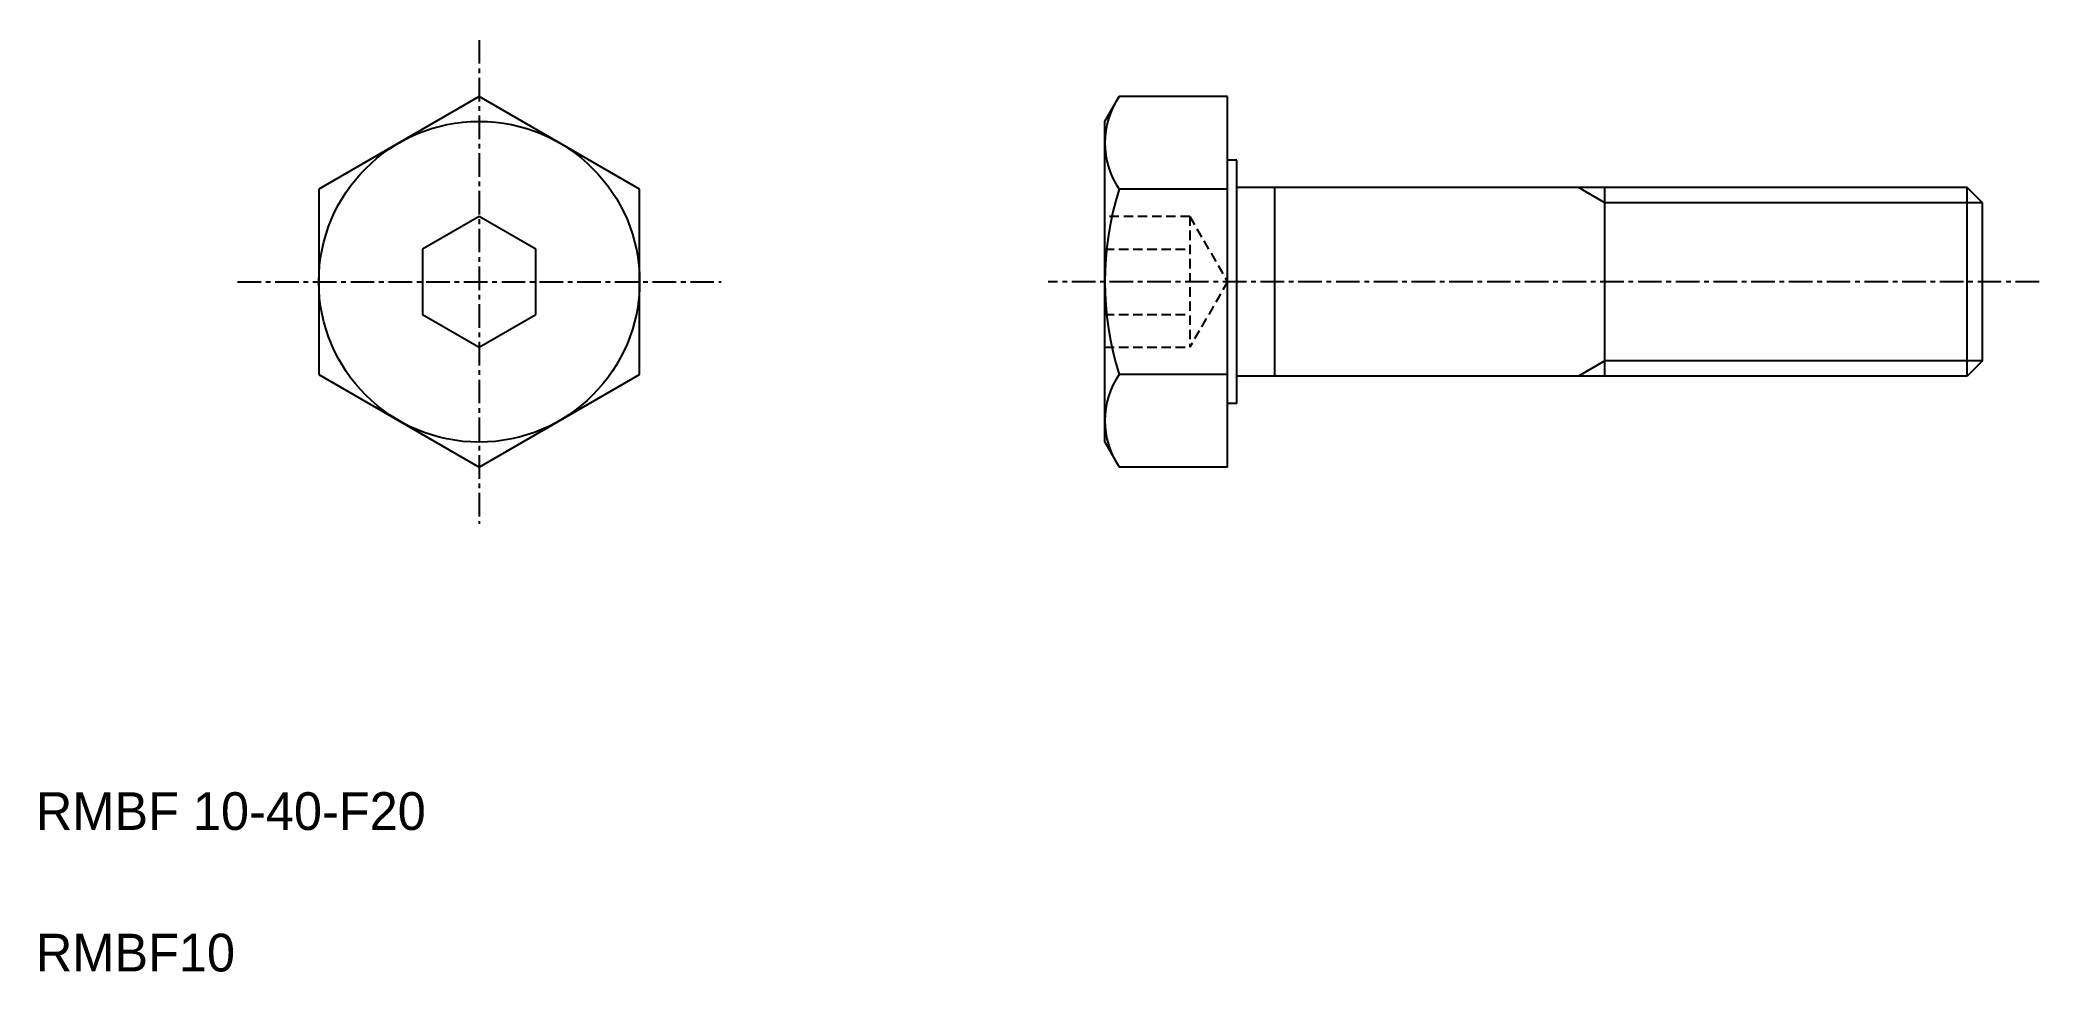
# Model space of a CAD drawing. Extents: x -5 to 101, y 5 to 54.
import ezdxf

# ---------------------------------------------------------------- set-up
doc = ezdxf.new("R2010")
doc.units = 0
doc.linetypes.add('CENTER', pattern=[2, 1.25, -0.25, 0.25, -0.25])
doc.linetypes.add('DASHED', pattern=[0.75, 0.5, -0.25])
doc.layers.get('0').update_dxf_attribs({"linetype": 'CONTINUOUS'})
doc.layers.add('CENTER', color=1, linetype='CENTER')

msp = doc.modelspace()

# ---------------------------------------------------------------- linework, layer by layer
at = {"color": 7, "linetype": 'CONTINUOUS'}
for p, q in [((18.5, 51.36), (10, 46.46)), ((27, 46.46), (18.5, 51.36)), ((51.65, 50.05), (52.41, 51.36)), ((58.15, 51.36), (52.41, 51.36)), ((58.15, 31.73), (58.15, 51.36)), ((51.65, 33.05), (51.65, 50.05)), ((58.65, 48), (58.15, 48)), ((58.65, 35.1), (58.65, 48)), ((10, 46.46), (10, 36.64)), ((27, 36.64), (27, 46.46)), ((58.15, 46.46), (52.41, 46.46)), ((97.34, 46.55), (58.65, 46.55)), ((60.65, 36.55), (60.65, 46.55)), ((78.15, 36.55), (78.15, 46.55)), ((97.34, 36.55), (97.34, 46.55)), ((98.15, 45.74), (97.34, 46.55)), ((98.15, 37.36), (98.15, 45.74)), ((18.5, 45.01), (15.5, 43.28)), ((21.5, 43.28), (18.5, 45.01)), ((15.5, 43.28), (15.5, 39.82)), ((21.5, 39.82), (21.5, 43.28)), ((98.15, 41.55), (98.15, 41.55)), ((15.5, 39.82), (18.5, 38.08)), ((18.5, 38.08), (21.5, 39.82)), ((98.15, 39.45), (98.15, 39.45)), ((98.15, 37.36), (97.34, 36.55)), ((10, 36.64), (18.5, 31.73)), ((18.5, 31.73), (27, 36.64)), ((58.15, 36.64), (52.41, 36.64)), ((97.34, 36.55), (58.65, 36.55)), ((58.65, 35.1), (58.15, 35.1)), ((51.65, 33.05), (52.41, 31.73)), ((58.15, 31.73), (52.41, 31.73))]:
    msp.add_line(p, q, dxfattribs=at)
at = {"color": 3, "linetype": 'CONTINUOUS'}
for p, q in [((78.15, 45.74), (76.74, 46.55)), ((98.15, 45.74), (78.15, 45.74)), ((78.15, 37.36), (76.74, 36.55)), ((98.15, 37.36), (78.15, 37.36))]:
    msp.add_line(p, q, dxfattribs=at)
at = {"color": 3, "linetype": 'DASHED'}
for p, q in [((56.15, 45.01), (51.65, 45.01)), ((56.15, 45.01), (58.15, 41.55)), ((56.15, 45.01), (56.15, 38.08)), ((51.65, 43.28), (56.15, 43.28)), ((58.15, 41.55), (56.15, 38.08)), ((51.65, 39.82), (56.15, 39.82)), ((51.65, 38.08), (56.15, 38.08))]:
    msp.add_line(p, q, dxfattribs=at)
at = {"color": 7, "linetype": 'CONTINUOUS'}
msp.add_circle((18.5, 41.55), 8.5, dxfattribs=at)
for centre, radius, start, end in [((55.99, 48.91), 4.34, 145.5581, 214.4417), ((67.89, 41.55), 16.24, 162.4148, 197.587), ((55.99, 34.19), 4.34, 145.5583, 214.4419)]:
    msp.add_arc(centre, radius, start, end, dxfattribs=at)
at = {"layer": 'CENTER', "color": 1, "linetype": 'CENTER'}
for p, q in [((18.5, 54.36), (18.5, 28.73)), ((5.69, 41.55), (31.32, 41.55)), ((101.15, 41.55), (48.65, 41.55))]:
    msp.add_line(p, q, dxfattribs=at)

# ---------------------------------------------------------------- texts
at = {"color": 7, "linetype": 'CONTINUOUS'}
for s, p in [('RMBF 10-40-F20', (-4.99, 12.5)), ('RMBF10', (-4.99, 5))]:
    msp.add_text(s, height=2, dxfattribs=at).set_placement(p)

doc.saveas('drawing.dxf')
